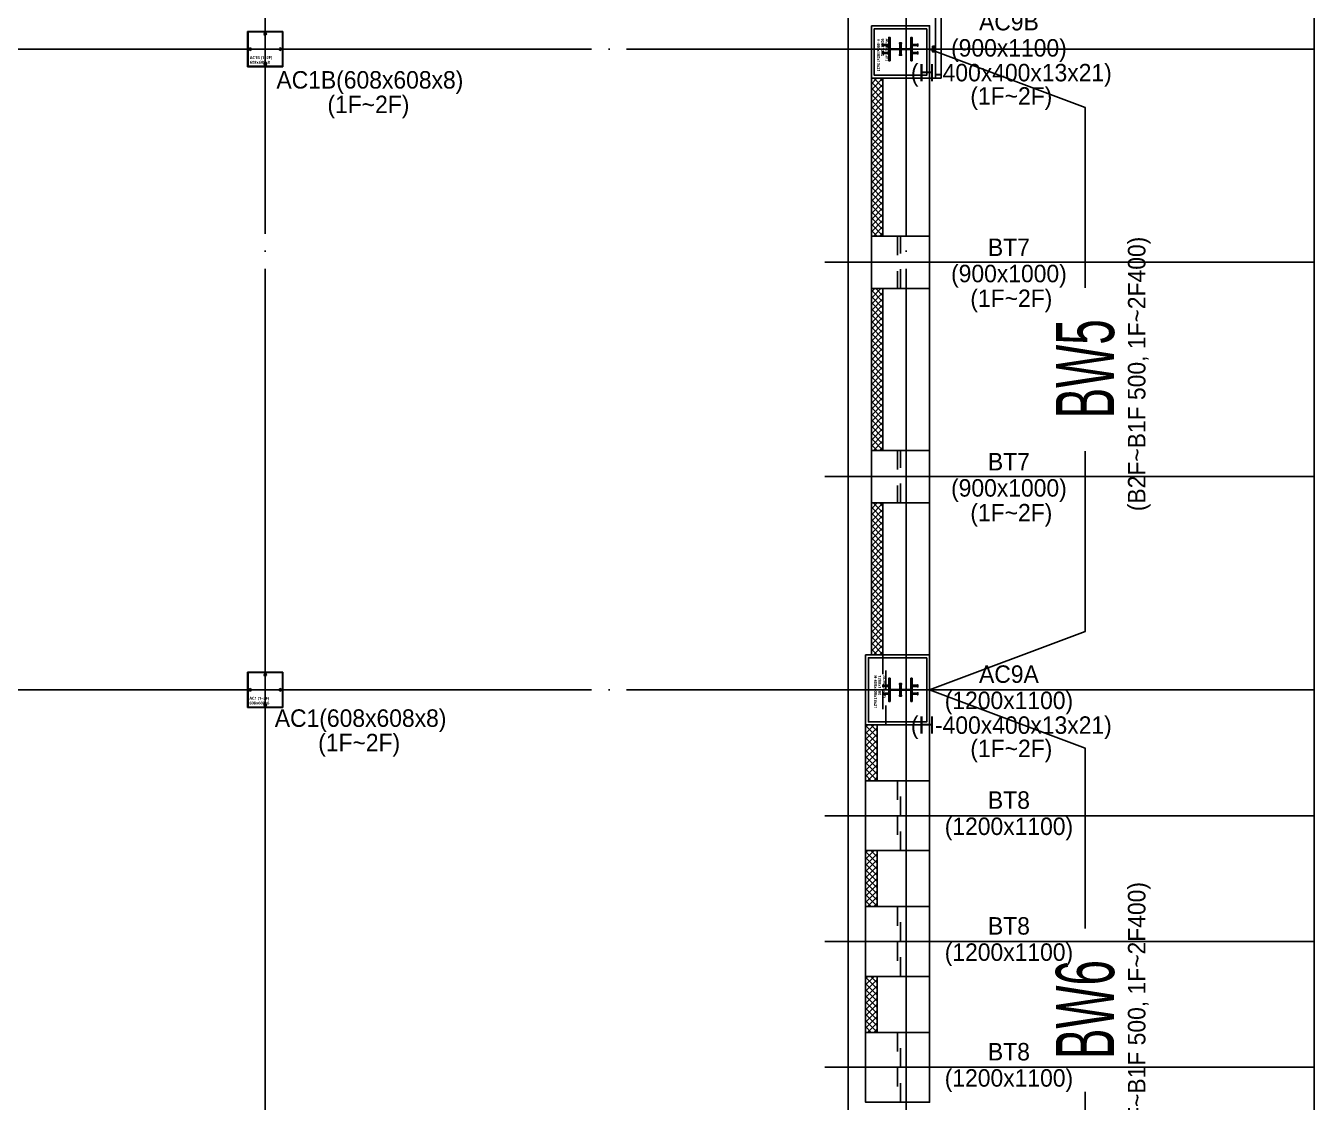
# Model space of a CAD drawing. Header units: millimetres. Extents: x -47382 to 204618, y -51045 to 127155.
# Drawn here: x 119890 to 142000, y 22291 to 40771 of the extents above; entities that cross this region are included whole.
import ezdxf
from ezdxf.enums import TextEntityAlignment as Align

# ---------------------------------------------------------------- set-up
doc = ezdxf.new("R2010")
doc.units = ezdxf.units.MM
doc.header["$LTSCALE"] = 300
doc.header["$MEASUREMENT"] = 0
doc.linetypes.add('CEN', pattern=[62, 60, -1, 0, -1])
doc.linetypes.add('HID', pattern=[2, 1.1, -0.9])
doc.layers.get('0').update_dxf_attribs({"linetype": 'CONTINUOUS'})
doc.layers.get('Defpoints').update_dxf_attribs({"color": 153, "linetype": 'CONTINUOUS'})
for name, color, linetype in [('A-CEN', 1, 'CEN'), ('A-FLOR-GW', 6, 'CONTINUOUS'), ('A-FLOR-STUD', 9, 'CONTINUOUS'), ('A-ST-AXIS-CEN', 252, 'CEN'), ('A-ST-COL', 2, 'CONTINUOUS'), ('A-ST-CONC', 2, 'CONTINUOUS'), ('A-WALL-MASN', 3, 'CONTINUOUS'), ('Bound', 9, 'CONTINUOUS'), ('HID', 7, 'HID'), ('블럭', 5, 'CONTINUOUS'), ('충돌방지대 IN', 4, 'CONTINUOUS')]:
    doc.layers.add(name, color=color, linetype=linetype)
doc.layers.add('Defpoint', color=161, linetype='CONTINUOUS', plot=False)
doc.styles.add('ksm', font='')
doc.styles.add('SH_대대리576', font='NanumGothicBold.ttf')
doc.styles.add('돋움', font='')
doc.styles.get('ksm').set_extended_font_data('Dotum')
doc.styles.get('돋움').set_extended_font_data('Dotum')

# ---------------------------------------------------------------- blocks, each defined once
blk = doc.blocks.new('각50X100')
at = {"layer": 'A-FLOR-STUD'}
for p, q in [((-22.7, -2.3), (22.7, -97.7)), ((-22.7, -97.7), (22.7, -2.3))]:
    blk.add_line(p, q, dxfattribs=at)
for points in [[(-25, 0), (25, 0), (25, -100), (-25, -100)], [(-22.7, -2.3), (22.7, -2.3), (22.7, -97.7), (-22.7, -97.7)]]:
    blk.add_lwpolyline(points, close=True, dxfattribs=at)
blk = doc.blocks.new('AC1 (1~2f)')
at = {"layer": 'A-ST-COL'}
for p, q in [((0, 588), (0, 324)), ((8, 588), (8, 324)), ((20, 608), (284, 608)), ((20, 600), (284, 600)), ((295, 584), (282, 553)), ((290, 550), (282, 553)), ((303, 581), (290, 550)), ((305, 581), (318, 550)), ((313, 584), (326, 553)), ((318, 550), (326, 553)), ((588, 608), (324, 608)), ((588, 600), (324, 600)), ((600, 588), (600, 324)), ((608, 588), (608, 324)), ((0, 20), (0, 284)), ((8, 20), (8, 284)), ((24, 313), (55, 326)), ((24, 295), (55, 282)), ((27, 305), (58, 318)), ((27, 303), (58, 290)), ((58, 318), (55, 326)), ((58, 290), (55, 282)), ((550, 318), (553, 326)), ((581, 305), (550, 318)), ((581, 303), (550, 290)), ((550, 290), (553, 282)), ((584, 313), (553, 326)), ((584, 295), (553, 282)), ((600, 20), (600, 284)), ((608, 20), (608, 284)), ((20, 8), (284, 8)), ((20, 0), (284, 0)), ((290, 58), (282, 55)), ((295, 24), (282, 55)), ((303, 27), (290, 58)), ((305, 27), (318, 58)), ((313, 24), (326, 55)), ((318, 58), (326, 55)), ((588, 8), (324, 8)), ((588, 0), (324, 0))]:
    blk.add_line(p, q, dxfattribs=at)
for centre, radius, start, end in [((20, 588), 20, 90, 180), ((20, 588), 12, 90, 180), ((284, 588), 20, 340, 90), ((284, 588), 12, 340, 90), ((324, 588), 20, 90, 200), ((324, 588), 12, 90, 200), ((588, 588), 20, 0, 90), ((588, 588), 12, 0, 90), ((20, 324), 20, 180, 290), ((20, 284), 20, 70, 180), ((20, 324), 12, 180, 290), ((20, 284), 12, 70, 180), ((588, 324), 20, 250, 0), ((588, 284), 20, 0, 110), ((588, 324), 12, 250, 0), ((588, 284), 12, 0, 110), ((20, 20), 20, 180, 270), ((20, 20), 12, 180, 270), ((284, 20), 20, 270, 20), ((284, 20), 12, 270, 20), ((324, 20), 20, 160, 270), ((324, 20), 12, 160, 270), ((588, 20), 20, 270, 0), ((588, 20), 12, 270, 0)]:
    blk.add_arc(centre, radius, start, end, dxfattribs=at)
at = {"layer": 'Bound', "color": 9, "linetype": 'Continuous'}
for p, q in [((608, 608), (0, 608)), ((0, 608), (0, 0)), ((608, 0), (608, 608)), ((0, 0), (608, 0))]:
    blk.add_line(p, q, dxfattribs=at)
at = {"layer": 'Defpoint'}
for p, q in [((304, 608), (304, 0)), ((0, 304), (608, 304))]:
    blk.add_line(p, q, dxfattribs=at)
at = {"layer": 'Defpoint', "linetype": 'Continuous', "style": 'SH_대대리576'}
for s, p in [('AC1 (1~2F)', (31, 159)), ('608x608x8', (31, 78))]:
    blk.add_text(s, height=50, dxfattribs=at).set_placement(p, align=Align.MIDDLE_LEFT)
blk = doc.blocks.new('AC1B(1~2f)')
at = {"layer": 'A-ST-COL'}
for p, q in [((20, 608), (20, 344)), ((28, 608), (28, 344)), ((40, 628), (304, 628)), ((40, 620), (304, 620)), ((315, 604), (302, 573)), ((310, 570), (302, 573)), ((323, 601), (310, 570)), ((325, 601), (338, 570)), ((333, 604), (346, 573)), ((338, 570), (346, 573)), ((608, 628), (344, 628)), ((608, 620), (344, 620)), ((620, 608), (620, 344)), ((628, 608), (628, 344)), ((20, 40), (20, 304)), ((28, 40), (28, 304)), ((44, 333), (75, 346)), ((44, 315), (75, 302)), ((47, 325), (78, 338)), ((47, 323), (78, 310)), ((78, 338), (75, 346)), ((78, 310), (75, 302)), ((570, 338), (573, 346)), ((601, 325), (570, 338)), ((601, 323), (570, 310)), ((570, 310), (573, 302)), ((604, 333), (573, 346)), ((604, 315), (573, 302)), ((620, 40), (620, 304)), ((628, 40), (628, 304)), ((40, 28), (304, 28)), ((40, 20), (304, 20)), ((310, 78), (302, 75)), ((315, 44), (302, 75)), ((323, 47), (310, 78)), ((325, 47), (338, 78)), ((333, 44), (346, 75)), ((338, 78), (346, 75)), ((608, 28), (344, 28)), ((608, 20), (344, 20))]:
    blk.add_line(p, q, dxfattribs=at)
for centre, radius, start, end in [((40, 608), 20, 90, 180), ((40, 608), 12, 90, 180), ((304, 608), 20, 340, 90), ((304, 608), 12, 340, 90), ((344, 608), 20, 90, 200), ((344, 608), 12, 90, 200), ((608, 608), 20, 0, 90), ((608, 608), 12, 0, 90), ((40, 344), 20, 180, 290), ((40, 304), 20, 70, 180), ((40, 344), 12, 180, 290), ((40, 304), 12, 70, 180), ((608, 344), 20, 250, 0), ((608, 304), 20, 0, 110), ((608, 344), 12, 250, 0), ((608, 304), 12, 0, 110), ((40, 40), 20, 180, 270), ((40, 40), 12, 180, 270), ((304, 40), 20, 270, 20), ((304, 40), 12, 270, 20), ((344, 40), 20, 160, 270), ((344, 40), 12, 160, 270), ((608, 40), 20, 270, 0), ((608, 40), 12, 270, 0)]:
    blk.add_arc(centre, radius, start, end, dxfattribs=at)
at = {"layer": 'Bound', "color": 9, "linetype": 'Continuous'}
for p, q in [((628, 628), (20, 628)), ((20, 628), (20, 20)), ((628, 20), (628, 628)), ((20, 20), (628, 20))]:
    blk.add_line(p, q, dxfattribs=at)
at = {"layer": 'Defpoint'}
for p, q in [((324, 0), (324, 648)), ((0, 324), (648, 324))]:
    blk.add_line(p, q, dxfattribs=at)
at = {"layer": 'Defpoint', "linetype": 'Continuous', "style": 'SH_대대리576'}
for s, p in [('AC1B (1~2F)', (59, 178)), ('608x608x8', (59, 97))]:
    blk.add_text(s, height=50, dxfattribs=at).set_placement(p, align=Align.MIDDLE_LEFT)
blk = doc.blocks.new('ACT 지상1층구조평면도')
for points in [[(182732, 91766), (182732, 90966), (181832, 90966), (181832, 91766)], [(181992, 91494), (181992, 91502), (181982, 91502), (181982, 91467), (181992, 91467), (181992, 91475), (182082, 91475), (182082, 91494)], [(181992, 91340), (181992, 91332), (181982, 91332), (181982, 91367), (181992, 91367), (181992, 91359), (182082, 91359), (182082, 91340)], [(182292, 91513), (182300, 91513), (182300, 91523), (182265, 91523), (182265, 91513), (182273, 91513), (182273, 91423), (182292, 91423)], [(182292, 91320), (182300, 91320), (182300, 91310), (182265, 91310), (182265, 91320), (182273, 91320), (182273, 91410), (182292, 91410)], [(182572, 91494), (182572, 91502), (182582, 91502), (182582, 91467), (182572, 91467), (182572, 91475), (182482, 91475), (182482, 91494)], [(182572, 91340), (182572, 91332), (182582, 91332), (182582, 91367), (182572, 91367), (182572, 91359), (182482, 91359), (182482, 91340)], [(182732, 80966), (182732, 79866), (181732, 79866), (181732, 80966)], [(181992, 80494), (181992, 80502), (181982, 80502), (181982, 80467), (181992, 80467), (181992, 80475), (182082, 80475), (182082, 80494)], [(182292, 80513), (182300, 80513), (182300, 80523), (182265, 80523), (182265, 80513), (182273, 80513), (182273, 80423), (182292, 80423)], [(182572, 80494), (182572, 80502), (182582, 80502), (182582, 80467), (182572, 80467), (182572, 80475), (182482, 80475), (182482, 80494)], [(181992, 80340), (181992, 80332), (181982, 80332), (181982, 80367), (181992, 80367), (181992, 80359), (182082, 80359), (182082, 80340)], [(182292, 80320), (182300, 80320), (182300, 80310), (182265, 80310), (182265, 80320), (182273, 80320), (182273, 80410), (182292, 80410)], [(182572, 80340), (182572, 80332), (182582, 80332), (182582, 80367), (182572, 80367), (182572, 80359), (182482, 80359), (182482, 80340)]]:
    blk.add_lwpolyline(points, close=True)
at = {"color": 2, "linetype": 'Continuous'}
for points in [[(182439, 91410, -0.414214), (182461, 91388), (182461, 91216), (182482, 91216), (182482, 91616), (182461, 91616), (182461, 91445, -0.414214), (182439, 91423), (182125, 91423, -0.414214), (182103, 91445), (182103, 91616), (182082, 91616), (182082, 91216), (182103, 91216), (182103, 91388, -0.414214), (182125, 91410)], [(182439, 80410, -0.414214), (182461, 80388), (182461, 80216), (182482, 80216), (182482, 80616), (182461, 80616), (182461, 80445, -0.414214), (182439, 80423), (182125, 80423, -0.414214), (182103, 80445), (182103, 80616), (182082, 80616), (182082, 80216), (182103, 80216), (182103, 80388, -0.414214), (182125, 80410)]]:
    blk.add_lwpolyline(points, format="xyb", close=True, dxfattribs=at)
at = {"layer": 'A-ST-COL'}
for points in [[(181782, 91816), (182782, 91816), (182782, 90916), (181782, 90916)], [(181782, 88206), (181782, 87306), (182782, 87306), (182782, 88206)], [(181782, 84526), (181782, 83626), (182782, 83626), (182782, 84526)], [(181682, 81016), (182782, 81016), (182782, 79816), (181682, 79816)], [(182782, 78856), (182782, 77656), (181682, 77656), (181682, 78856)], [(182782, 76696), (182782, 75496), (181682, 75496), (181682, 76696)], [(182782, 74536), (182782, 73336), (181682, 73336), (181682, 74536)]]:
    blk.add_lwpolyline(points, close=True, dxfattribs=at)
at = {"layer": 'Defpoint'}
blk.add_lwpolyline([(189382, 51045), (47382, 51045), (47382, 150416), (189382, 150416)], close=True, dxfattribs=at)
for name, p in [('AC1B(1~2f)', (171058, 91092)), ('AC1 (1~2f)', (171078, 80112))]:
    blk.add_blockref(name, p)
at = {"layer": 'Defpoint', "linetype": 'Continuous', "style": 'SH_대대리576'}
for s, p in [('H-400x400x13x21', (181904, 91597)), ('900x1000', (181974, 91597)), ('AC9B (1~2F)', (182055, 91597)), ('H-400x400x13x21', (181855, 80665)), ('1200x1100', (181925, 80665)), ('AC9A (1~2F)', (182006, 80665))]:
    blk.add_text(s, height=50, rotation=270, dxfattribs=at).set_placement(p, align=Align.MIDDLE_LEFT)

msp = doc.modelspace()

# ---------------------------------------------------------------- hatches: boundary and pattern name
at = {"layer": '블럭', "transparency": 33554687}
h = msp.add_hatch(dxfattribs=at)
h.set_pattern_fill('ANSI37', color=256, scale=600)
h.set_pattern_definition([(45, (102700, 18790), (-53.03301, 53.03301), []), (135, (102700, 18790), (-53.03301, -53.03301), [])])
h.paths.add_polyline_path([(134600, 39871), (134400, 39871), (134400, 37161), (134600, 37161)])
h = msp.add_hatch(dxfattribs=at)
h.set_pattern_fill('ANSI37', color=256, scale=600)
h.set_pattern_definition([(45, (102700, 15110), (-53.03301, 53.03301), []), (135, (102700, 15110), (-53.03301, -53.03301), [])])
h.paths.add_polyline_path([(134600, 36261), (134400, 36261), (134400, 33481), (134600, 33481)])
h = msp.add_hatch(dxfattribs=at)
h.set_pattern_fill('ANSI37', color=256, scale=600)
h.set_pattern_definition([(45, (102700, 11600), (-53.03301, 53.03301), []), (135, (102700, 11600), (-53.03301, -53.03301), [])])
h.paths.add_polyline_path([(134600, 32581), (134400, 32581), (134400, 29971), (134600, 29971)])
h = msp.add_hatch(dxfattribs=at)
h.set_pattern_fill('ANSI37', color=256, scale=600)
h.set_pattern_definition([(45, (102600, 9440), (-53.03301, 53.03301), []), (135, (102600, 9440), (-53.03301, -53.03301), [])])
h.paths.add_polyline_path([(134500, 28771), (134300, 28771), (134300, 27811), (134500, 27811)])
h = msp.add_hatch(dxfattribs=at)
h.set_pattern_fill('ANSI37', color=256, scale=600)
h.set_pattern_definition([(45, (102600, 7280), (-53.03301, 53.03301), []), (135, (102600, 7280), (-53.03301, -53.03301), [])])
h.paths.add_polyline_path([(134500, 26611), (134300, 26611), (134300, 25651), (134500, 25651)])
h = msp.add_hatch(dxfattribs=at)
h.set_pattern_fill('ANSI37', color=256, scale=600)
h.set_pattern_definition([(45, (102600, 5120), (-53.03301, 53.03301), []), (135, (102600, 5120), (-53.03301, -53.03301), [])])
h.paths.add_polyline_path([(134500, 24451), (134300, 24451), (134300, 23491), (134500, 23491)])

# ---------------------------------------------------------------- linework, layer by layer
at = {"layer": 'A-CEN'}
for p, q in [((133600, 36711), (142000, 36711)), ((133600, 33031), (142000, 33031)), ((133600, 27211), (142000, 27211)), ((133600, 27211), (142000, 27211)), ((133600, 25051), (142000, 25051)), ((133600, 22891), (142000, 22891))]:
    msp.add_line(p, q, dxfattribs=at)
at = {"layer": 'A-FLOR-GW'}
for p, q in [((135500, 40371), (135500, 51371)), ((135600, 40371), (135600, 51371)), ((135500, 39871), (135500, 40371)), ((135600, 39871), (135600, 40371)), ((135400, 39871), (135600, 39871))]:
    msp.add_line(p, q, dxfattribs=at)
at = {"layer": 'A-ST-AXIS-CEN'}
for p, q in [((124000, 0), (124000, 99371)), ((135000, 0), (135000, 99371)), ((0, 40371), (142000, 40371)), ((135500, 40371), (135500, 39871)), ((0, 29371), (142000, 29371))]:
    msp.add_line(p, q, dxfattribs=at)
at = {"layer": 'A-ST-CONC'}
for p, q in [((135000, 39871), (135000, 37161)), ((135400, 39871), (135400, 37161)), ((135000, 33481), (135000, 36261)), ((135400, 33481), (135400, 36261)), ((135000, 29971), (135000, 32581)), ((135400, 29971), (135400, 32581)), ((135000, 27811), (135000, 28771)), ((135400, 27811), (135400, 28771)), ((135000, 25651), (135000, 26611)), ((135400, 25651), (135400, 26611)), ((135000, 23491), (135000, 24451)), ((135400, 23491), (135400, 24451))]:
    msp.add_line(p, q, dxfattribs=at)
at = {"layer": 'A-WALL-MASN'}
for p, q in [((134400, 37161), (134400, 39871)), ((134600, 37161), (134600, 39871)), ((134400, 33481), (134400, 36261)), ((134600, 33481), (134600, 36261)), ((134400, 29971), (134400, 32581)), ((134600, 29971), (134600, 32581)), ((134300, 27811), (134300, 28771)), ((134500, 27811), (134500, 28771)), ((134300, 25651), (134300, 26611)), ((134500, 25651), (134500, 26611)), ((134300, 23491), (134300, 24451)), ((134500, 23491), (134500, 24451))]:
    msp.add_line(p, q, dxfattribs=at)
at = {"layer": 'Defpoint'}
msp.add_lwpolyline([(142000, 0), (0, 0), (0, 99371), (142000, 99371)], close=True, dxfattribs=at)
at = {"layer": 'Defpoints'}
for points in [[(138067, 36275), (138067, 39371), (135400, 40371)], [(138067, 33468), (138067, 30371), (135400, 29371)], [(138067, 25275), (138067, 28371), (135400, 29371)], [(138067, 22468), (138067, 19371), (135400, 18371)]]:
    msp.add_lwpolyline(points, dxfattribs=at)
at = {"layer": 'HID'}
for points in [[(134900, 37161), (134850, 37161), (134850, 36261), (134900, 36261)], [(134900, 33481), (134850, 33481), (134850, 32581), (134900, 32581)], [(134650, 29971), (134600, 29971), (134600, 28771), (134650, 28771)], [(134900, 27811), (134850, 27811), (134850, 26611), (134900, 26611)], [(134900, 25651), (134850, 25651), (134850, 24451), (134900, 24451)], [(134900, 23491), (134850, 23491), (134850, 22291), (134900, 22291)]]:
    msp.add_lwpolyline(points, close=True, dxfattribs=at)
at = {"layer": '충돌방지대 IN'}
msp.add_line((134000, 41071), (134000, 15871), dxfattribs=at)

# ---------------------------------------------------------------- block references
for name, p in [('ACT 지상1층구조평면도', (-47382, -51045)), ('각50X100', (135475, 40421))]:
    msp.add_blockref(name, p)

# ---------------------------------------------------------------- texts
at = {"layer": 'Defpoints', "linetype": 'Continuous', "style": '돋움'}
for s, p in [('AC9B', (136761, 40602)), ('(900x1100)', (136761, 40152)), ('(H-400x400x13x21)', (136802, 39727)), ('AC1B(608x608x8)', (125795, 39603)), ('(1F~2F)', (125770, 39182)), ('(1F~2F)', (136802, 39327)), ('BT7', (136761, 36728)), ('(900x1000)', (136761, 36278)), ('(1F~2F)', (136802, 35853)), ('BT7', (136761, 33048)), ('(900x1000)', (136761, 32598)), ('(1F~2F)', (136802, 32173)), ('AC9A', (136761, 29401)), ('(1200x1100)', (136761, 28951)), ('AC1(608x608x8)', (125636, 28646)), ('(H-400x400x13x21)', (136802, 28526)), ('(1F~2F)', (125611, 28226)), ('(1F~2F)', (136802, 28126)), ('BT8', (136761, 27239)), ('(1200x1100)', (136761, 26789)), ('BT8', (136761, 25079)), ('(1200x1100)', (136761, 24629)), ('BT8', (136761, 22919)), ('(1200x1100)', (136761, 22469))]:
    msp.add_text(s, height=300, dxfattribs=at).set_placement(p, align=Align.BOTTOM_CENTER)
for p in [(138953, 34794), (138953, 23716)]:
    msp.add_text('(B2F~B1F 500, 1F~2F400)', height=300, rotation=90, dxfattribs=at).set_placement(p, align=Align.MIDDLE_CENTER)
at = {"layer": 'Defpoints', "style": 'ksm', "width": 0.6}
for s, p in [('BW5', (138066, 34882)), ('BW6', (138066, 23882))]:
    msp.add_text(s, height=1000, rotation=90, dxfattribs=at).set_placement(p, align=Align.MIDDLE_CENTER)

doc.saveas('drawing.dxf')
